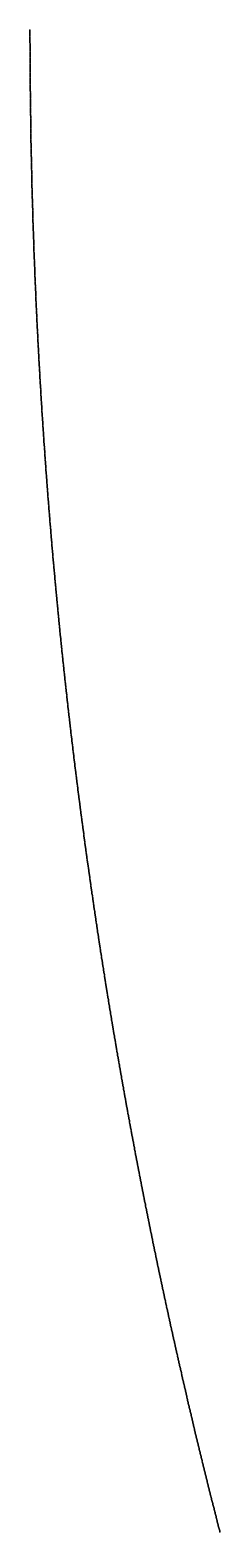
# Model space of a CAD drawing. Header units: metres. Extents: x -42.2 to 42, y -42.2 to 42.1.
# Drawn here: x -42.16 to -40.83, y -10.56 to -0.04 of the extents above; entities that cross this region are included whole.
import ezdxf

# ---------------------------------------------------------------- set-up
doc = ezdxf.new("R2010")
doc.units = ezdxf.units.M

msp = doc.modelspace()

# ---------------------------------------------------------------- linework, layer by layer
for p in [(-42.164, -0.038), (-42.164, -0.046), (-42.164, -0.053), (-42.164, -0.06), (-42.164, -0.068), (-42.164, -0.075), (-42.164, -0.082), (-42.164, -0.09), (-42.164, -0.097), (-42.164, -0.104), (-42.164, -0.112), (-42.164, -0.119), (-42.164, -0.126), (-42.163, -0.134), (-42.163, -0.141), (-42.163, -0.149), (-42.163, -0.156), (-42.163, -0.163), (-42.163, -0.171), (-42.163, -0.178), (-42.163, -0.185), (-42.163, -0.193), (-42.163, -0.2), (-42.163, -0.207), (-42.163, -0.215), (-42.163, -0.222), (-42.163, -0.229), (-42.163, -0.237), (-42.163, -0.244), (-42.163, -0.252), (-42.163, -0.259), (-42.163, -0.266), (-42.163, -0.274), (-42.163, -0.281), (-42.163, -0.288), (-42.163, -0.296), (-42.163, -0.303), (-42.163, -0.31), (-42.163, -0.318), (-42.163, -0.325), (-42.163, -0.332), (-42.163, -0.34), (-42.163, -0.347), (-42.162, -0.355), (-42.162, -0.362), (-42.162, -0.369), (-42.162, -0.377), (-42.162, -0.384), (-42.162, -0.391), (-42.162, -0.399), (-42.162, -0.406), (-42.162, -0.413), (-42.162, -0.421), (-42.162, -0.428), (-42.162, -0.436), (-42.162, -0.443), (-42.162, -0.45), (-42.162, -0.458), (-42.162, -0.465), (-42.161, -0.472), (-42.161, -0.48), (-42.161, -0.487), (-42.161, -0.494), (-42.161, -0.502), (-42.161, -0.509), (-42.161, -0.516), (-42.161, -0.524), (-42.161, -0.531), (-42.161, -0.539), (-42.161, -0.546), (-42.161, -0.553), (-42.161, -0.561), (-42.16, -0.568), (-42.16, -0.575), (-42.16, -0.583), (-42.16, -0.59), (-42.16, -0.597), (-42.16, -0.605), (-42.16, -0.612), (-42.16, -0.619), (-42.16, -0.627), (-42.16, -0.634), (-42.159, -0.642), (-42.159, -0.649), (-42.159, -0.656), (-42.159, -0.664), (-42.159, -0.671), (-42.159, -0.678), (-42.159, -0.686), (-42.159, -0.693), (-42.159, -0.7), (-42.158, -0.708), (-42.158, -0.715), (-42.158, -0.722), (-42.158, -0.73), (-42.158, -0.737), (-42.158, -0.745), (-42.158, -0.752), (-42.158, -0.759), (-42.158, -0.767), (-42.157, -0.774), (-42.157, -0.781), (-42.157, -0.789), (-42.157, -0.796), (-42.157, -0.803), (-42.157, -0.811), (-42.157, -0.818), (-42.157, -0.825), (-42.156, -0.833), (-42.156, -0.84), (-42.156, -0.848), (-42.156, -0.855), (-42.156, -0.862), (-42.156, -0.87), (-42.156, -0.877), (-42.155, -0.884), (-42.155, -0.892), (-42.155, -0.899), (-42.155, -0.906), (-42.155, -0.914), (-42.155, -0.921), (-42.154, -0.928), (-42.154, -0.936), (-42.154, -0.943), (-42.154, -0.951), (-42.154, -0.958), (-42.154, -0.965), (-42.154, -0.973), (-42.153, -0.98), (-42.153, -0.987), (-42.153, -0.995), (-42.153, -1.002), (-42.153, -1.009), (-42.153, -1.017), (-42.152, -1.024), (-42.152, -1.031), (-42.152, -1.039), (-42.152, -1.046), (-42.152, -1.054), (-42.152, -1.061), (-42.151, -1.068), (-42.151, -1.076), (-42.151, -1.083), (-42.151, -1.09), (-42.151, -1.098), (-42.15, -1.105), (-42.15, -1.112), (-42.15, -1.12), (-42.15, -1.127), (-42.15, -1.134), (-42.15, -1.142), (-42.149, -1.149), (-42.149, -1.157), (-42.149, -1.164), (-42.149, -1.171), (-42.149, -1.179), (-42.148, -1.186), (-42.148, -1.193), (-42.148, -1.201), (-42.148, -1.208), (-42.148, -1.215), (-42.147, -1.223), (-42.147, -1.23), (-42.147, -1.237), (-42.147, -1.245), (-42.147, -1.252), (-42.146, -1.26), (-42.146, -1.267), (-42.146, -1.274), (-42.146, -1.282), (-42.145, -1.289), (-42.145, -1.296), (-42.145, -1.304), (-42.145, -1.311), (-42.145, -1.318), (-42.144, -1.326), (-42.144, -1.333), (-42.144, -1.34), (-42.144, -1.348), (-42.143, -1.355), (-42.143, -1.363), (-42.143, -1.37), (-42.143, -1.377), (-42.143, -1.385), (-42.142, -1.392), (-42.142, -1.399), (-42.142, -1.407), (-42.142, -1.414), (-42.141, -1.421), (-42.141, -1.429), (-42.141, -1.436), (-42.141, -1.443), (-42.14, -1.451), (-42.14, -1.458), (-42.14, -1.465), (-42.14, -1.473), (-42.139, -1.48), (-42.139, -1.488), (-42.139, -1.495), (-42.139, -1.502), (-42.138, -1.51), (-42.138, -1.517), (-42.138, -1.524), (-42.138, -1.532), (-42.137, -1.539), (-42.137, -1.546), (-42.137, -1.554), (-42.137, -1.561), (-42.136, -1.568), (-42.136, -1.576), (-42.136, -1.583), (-42.136, -1.591), (-42.135, -1.598), (-42.135, -1.605), (-42.135, -1.613), (-42.134, -1.62), (-42.134, -1.627), (-42.134, -1.635), (-42.134, -1.642), (-42.133, -1.649), (-42.133, -1.657), (-42.133, -1.664), (-42.133, -1.671), (-42.132, -1.679), (-42.132, -1.686), (-42.132, -1.693), (-42.131, -1.701), (-42.131, -1.708), (-42.131, -1.716), (-42.131, -1.723), (-42.13, -1.73), (-42.13, -1.738), (-42.13, -1.745), (-42.129, -1.752), (-42.129, -1.76), (-42.129, -1.767), (-42.128, -1.774), (-42.128, -1.782), (-42.128, -1.789), (-42.128, -1.796), (-42.127, -1.804), (-42.127, -1.811), (-42.127, -1.818), (-42.126, -1.826), (-42.126, -1.833), (-42.126, -1.841), (-42.125, -1.848), (-42.125, -1.855), (-42.125, -1.863), (-42.124, -1.87), (-42.124, -1.877), (-42.124, -1.885), (-42.123, -1.892), (-42.123, -1.899), (-42.123, -1.907), (-42.123, -1.914), (-42.122, -1.921), (-42.122, -1.929), (-42.122, -1.936), (-42.121, -1.943), (-42.121, -1.951), (-42.121, -1.958), (-42.12, -1.966), (-42.12, -1.973), (-42.12, -1.98), (-42.119, -1.988), (-42.119, -1.995), (-42.119, -2.002), (-42.118, -2.01), (-42.118, -2.017), (-42.118, -2.024), (-42.117, -2.032), (-42.117, -2.039), (-42.116, -2.046), (-42.116, -2.054), (-42.116, -2.061), (-42.115, -2.068), (-42.115, -2.076), (-42.115, -2.083), (-42.114, -2.09), (-42.114, -2.098), (-42.114, -2.105), (-42.113, -2.113), (-42.113, -2.12), (-42.113, -2.127), (-42.112, -2.135), (-42.112, -2.142), (-42.111, -2.149), (-42.111, -2.157), (-42.111, -2.164), (-42.11, -2.171), (-42.11, -2.179), (-42.11, -2.186), (-42.109, -2.193), (-42.109, -2.201), (-42.109, -2.208), (-42.108, -2.215), (-42.108, -2.223), (-42.107, -2.23), (-42.107, -2.237), (-42.107, -2.245), (-42.106, -2.252), (-42.106, -2.26), (-42.105, -2.267), (-42.105, -2.274), (-42.105, -2.282), (-42.104, -2.289), (-42.104, -2.296), (-42.104, -2.304), (-42.103, -2.311), (-42.103, -2.318), (-42.102, -2.326), (-42.102, -2.333), (-42.102, -2.34), (-42.101, -2.348), (-42.101, -2.355), (-42.1, -2.362), (-42.1, -2.37), (-42.1, -2.377), (-42.099, -2.384), (-42.099, -2.392), (-42.098, -2.399), (-42.098, -2.406), (-42.097, -2.414), (-42.097, -2.421), (-42.097, -2.429), (-42.096, -2.436), (-42.096, -2.443), (-42.095, -2.451), (-42.095, -2.458), (-42.095, -2.465), (-42.094, -2.473), (-42.094, -2.48), (-42.093, -2.487), (-42.093, -2.495), (-42.092, -2.502), (-42.092, -2.509), (-42.092, -2.517), (-42.091, -2.524), (-42.091, -2.531), (-42.09, -2.539), (-42.09, -2.546), (-42.089, -2.553), (-42.089, -2.561), (-42.089, -2.568), (-42.088, -2.575), (-42.088, -2.583), (-42.087, -2.59), (-42.087, -2.598), (-42.086, -2.605), (-42.086, -2.612), (-42.085, -2.62), (-42.085, -2.627), (-42.085, -2.634), (-42.084, -2.642), (-42.084, -2.649), (-42.083, -2.656), (-42.083, -2.664), (-42.082, -2.671), (-42.082, -2.678), (-42.081, -2.686), (-42.081, -2.693), (-42.08, -2.7), (-42.08, -2.708), (-42.08, -2.715), (-42.079, -2.722), (-42.079, -2.73), (-42.078, -2.737), (-42.078, -2.744), (-42.077, -2.752), (-42.077, -2.759), (-42.076, -2.766), (-42.076, -2.774), (-42.075, -2.781), (-42.075, -2.788), (-42.074, -2.796), (-42.074, -2.803), (-42.073, -2.811), (-42.073, -2.818), (-42.072, -2.825), (-42.072, -2.833), (-42.071, -2.84), (-42.071, -2.847), (-42.07, -2.855), (-42.07, -2.862), (-42.069, -2.869), (-42.069, -2.877), (-42.069, -2.884), (-42.068, -2.891), (-42.068, -2.899), (-42.067, -2.906), (-42.067, -2.913), (-42.066, -2.921), (-42.066, -2.928), (-42.065, -2.935), (-42.065, -2.943), (-42.064, -2.95), (-42.063, -2.957), (-42.063, -2.965), (-42.062, -2.972), (-42.062, -2.979), (-42.061, -2.987), (-42.061, -2.994), (-42.06, -3.001), (-42.06, -3.009), (-42.059, -3.016), (-42.059, -3.023), (-42.058, -3.031), (-42.058, -3.038), (-42.057, -3.045), (-42.057, -3.053), (-42.056, -3.06), (-42.056, -3.067), (-42.055, -3.075), (-42.055, -3.082), (-42.054, -3.089), (-42.054, -3.097), (-42.053, -3.104), (-42.053, -3.112), (-42.052, -3.119), (-42.052, -3.126), (-42.051, -3.134), (-42.05, -3.141), (-42.05, -3.148), (-42.049, -3.156), (-42.049, -3.163), (-42.048, -3.17), (-42.048, -3.178), (-42.047, -3.185), (-42.047, -3.192), (-42.046, -3.2), (-42.046, -3.207), (-42.045, -3.214), (-42.044, -3.222), (-42.044, -3.229), (-42.043, -3.236), (-42.043, -3.244), (-42.042, -3.251), (-42.042, -3.258), (-42.041, -3.266), (-42.041, -3.273), (-42.04, -3.28), (-42.039, -3.288), (-42.039, -3.295), (-42.038, -3.302), (-42.038, -3.31), (-42.037, -3.317), (-42.037, -3.324), (-42.036, -3.332), (-42.035, -3.339), (-42.035, -3.346), (-42.034, -3.354), (-42.034, -3.361), (-42.033, -3.368), (-42.033, -3.376), (-42.032, -3.383), (-42.031, -3.39), (-42.031, -3.398), (-42.03, -3.405), (-42.03, -3.412), (-42.029, -3.42), (-42.028, -3.427), (-42.028, -3.434), (-42.027, -3.442), (-42.027, -3.449), (-42.026, -3.456), (-42.025, -3.464), (-42.025, -3.471), (-42.024, -3.478), (-42.024, -3.486), (-42.023, -3.493), (-42.022, -3.5), (-42.022, -3.508), (-42.021, -3.515), (-42.021, -3.522), (-42.02, -3.53), (-42.019, -3.537), (-42.019, -3.544), (-42.018, -3.552), (-42.018, -3.559), (-42.017, -3.566), (-42.016, -3.574), (-42.016, -3.581), (-42.015, -3.588), (-42.015, -3.596), (-42.014, -3.603), (-42.013, -3.61), (-42.013, -3.618), (-42.012, -3.625), (-42.011, -3.632), (-42.011, -3.64), (-42.01, -3.647), (-42.01, -3.654), (-42.009, -3.662), (-42.008, -3.669), (-42.008, -3.676), (-42.007, -3.684), (-42.006, -3.691), (-42.006, -3.698), (-42.005, -3.706), (-42.005, -3.713), (-42.004, -3.72), (-42.003, -3.728), (-42.003, -3.735), (-42.002, -3.742), (-42.001, -3.75), (-42.001, -3.757), (-42, -3.764), (-41.999, -3.772), (-41.999, -3.779), (-41.998, -3.786), (-41.997, -3.794), (-41.997, -3.801), (-41.996, -3.808), (-41.995, -3.816), (-41.995, -3.823), (-41.994, -3.83), (-41.993, -3.838), (-41.993, -3.845), (-41.992, -3.852), (-41.991, -3.86), (-41.991, -3.867), (-41.99, -3.874), (-41.989, -3.882), (-41.989, -3.889), (-41.988, -3.896), (-41.987, -3.904), (-41.987, -3.911), (-41.986, -3.918), (-41.985, -3.926), (-41.985, -3.933), (-41.984, -3.94), (-41.983, -3.948), (-41.983, -3.955), (-41.982, -3.962), (-41.981, -3.97), (-41.981, -3.977), (-41.98, -3.984), (-41.979, -3.992), (-41.979, -3.999), (-41.978, -4.006), (-41.977, -4.014), (-41.977, -4.021), (-41.976, -4.028), (-41.975, -4.036), (-41.974, -4.043), (-41.974, -4.05), (-41.973, -4.058), (-41.972, -4.065), (-41.972, -4.072), (-41.971, -4.079), (-41.97, -4.087), (-41.97, -4.094), (-41.969, -4.101), (-41.968, -4.109), (-41.967, -4.116), (-41.967, -4.123), (-41.966, -4.131), (-41.965, -4.138), (-41.965, -4.145), (-41.964, -4.153), (-41.963, -4.16), (-41.962, -4.167), (-41.962, -4.175), (-41.961, -4.182), (-41.96, -4.189), (-41.96, -4.197), (-41.959, -4.204), (-41.958, -4.211), (-41.957, -4.219), (-41.957, -4.226), (-41.956, -4.233), (-41.955, -4.241), (-41.954, -4.248), (-41.954, -4.255), (-41.953, -4.263), (-41.952, -4.27), (-41.952, -4.277), (-41.951, -4.285), (-41.95, -4.292), (-41.949, -4.299), (-41.949, -4.307), (-41.948, -4.314), (-41.947, -4.321), (-41.946, -4.329), (-41.946, -4.336), (-41.945, -4.343), (-41.944, -4.35), (-41.943, -4.358), (-41.943, -4.365), (-41.942, -4.372), (-41.941, -4.38), (-41.94, -4.387), (-41.94, -4.394), (-41.939, -4.402), (-41.938, -4.409), (-41.937, -4.416), (-41.937, -4.424), (-41.936, -4.431), (-41.935, -4.438), (-41.934, -4.446), (-41.933, -4.453), (-41.933, -4.46), (-41.932, -4.468), (-41.931, -4.475), (-41.93, -4.482), (-41.93, -4.49), (-41.929, -4.497), (-41.928, -4.504), (-41.927, -4.512), (-41.927, -4.519), (-41.926, -4.526), (-41.925, -4.533), (-41.924, -4.541), (-41.923, -4.548), (-41.923, -4.555), (-41.922, -4.563), (-41.921, -4.57), (-41.92, -4.577), (-41.919, -4.585), (-41.919, -4.592), (-41.918, -4.599), (-41.917, -4.607), (-41.916, -4.614), (-41.915, -4.621), (-41.915, -4.629), (-41.914, -4.636), (-41.913, -4.643), (-41.912, -4.651), (-41.911, -4.658), (-41.911, -4.665), (-41.91, -4.672), (-41.909, -4.68), (-41.908, -4.687), (-41.907, -4.694), (-41.907, -4.702), (-41.906, -4.709), (-41.905, -4.716), (-41.904, -4.724), (-41.903, -4.731), (-41.903, -4.738), (-41.902, -4.746), (-41.901, -4.753), (-41.9, -4.76), (-41.899, -4.768), (-41.898, -4.775), (-41.898, -4.782), (-41.897, -4.79), (-41.896, -4.797), (-41.895, -4.804), (-41.894, -4.811), (-41.894, -4.819), (-41.893, -4.826), (-41.892, -4.833), (-41.891, -4.841), (-41.89, -4.848), (-41.889, -4.855), (-41.888, -4.863), (-41.888, -4.87), (-41.887, -4.877), (-41.886, -4.885), (-41.885, -4.892), (-41.884, -4.899), (-41.883, -4.907), (-41.883, -4.914), (-41.882, -4.921), (-41.881, -4.928), (-41.88, -4.936), (-41.879, -4.943), (-41.878, -4.95), (-41.877, -4.958), (-41.877, -4.965), (-41.876, -4.972), (-41.875, -4.98), (-41.874, -4.987), (-41.873, -4.994), (-41.872, -5.002), (-41.871, -5.009), (-41.871, -5.016), (-41.87, -5.023), (-41.869, -5.031), (-41.868, -5.038), (-41.867, -5.045), (-41.866, -5.053), (-41.865, -5.06), (-41.864, -5.067), (-41.864, -5.075), (-41.863, -5.082), (-41.862, -5.089), (-41.861, -5.097), (-41.86, -5.104), (-41.859, -5.111), (-41.858, -5.118), (-41.857, -5.126), (-41.857, -5.133), (-41.856, -5.14), (-41.855, -5.148), (-41.854, -5.155), (-41.853, -5.162), (-41.852, -5.17), (-41.851, -5.177), (-41.85, -5.184), (-41.849, -5.192), (-41.849, -5.199), (-41.848, -5.206), (-41.847, -5.213), (-41.846, -5.221), (-41.845, -5.228), (-41.844, -5.235), (-41.843, -5.243), (-41.842, -5.25), (-41.841, -5.257), (-41.84, -5.265), (-41.839, -5.272), (-41.839, -5.279), (-41.838, -5.286), (-41.837, -5.294), (-41.836, -5.301), (-41.835, -5.308), (-41.834, -5.316), (-41.833, -5.323), (-41.832, -5.33), (-41.831, -5.338), (-41.83, -5.345), (-41.829, -5.352), (-41.828, -5.359), (-41.828, -5.367), (-41.827, -5.374), (-41.826, -5.381), (-41.825, -5.389), (-41.824, -5.396), (-41.823, -5.403), (-41.822, -5.411), (-41.821, -5.418), (-41.82, -5.425), (-41.819, -5.432), (-41.818, -5.44), (-41.817, -5.447), (-41.816, -5.454), (-41.815, -5.462), (-41.814, -5.469), (-41.813, -5.476), (-41.813, -5.484), (-41.812, -5.491), (-41.811, -5.498), (-41.81, -5.505), (-41.809, -5.513), (-41.808, -5.52), (-41.807, -5.527), (-41.806, -5.535), (-41.805, -5.542), (-41.804, -5.549), (-41.803, -5.557), (-41.802, -5.564), (-41.801, -5.571), (-41.8, -5.578), (-41.799, -5.586), (-41.798, -5.593), (-41.797, -5.6), (-41.796, -5.608), (-41.795, -5.615), (-41.794, -5.622), (-41.793, -5.63), (-41.792, -5.637), (-41.791, -5.644), (-41.79, -5.651), (-41.789, -5.659), (-41.788, -5.666), (-41.787, -5.673), (-41.786, -5.681), (-41.786, -5.688), (-41.785, -5.695), (-41.784, -5.702), (-41.783, -5.71), (-41.782, -5.717), (-41.781, -5.724), (-41.78, -5.732), (-41.779, -5.739), (-41.778, -5.746), (-41.777, -5.754), (-41.776, -5.761), (-41.775, -5.768), (-41.774, -5.775), (-41.773, -5.783), (-41.772, -5.79), (-41.771, -5.797), (-41.77, -5.805), (-41.769, -5.812), (-41.768, -5.819), (-41.767, -5.826), (-41.766, -5.834), (-41.765, -5.841), (-41.764, -5.848), (-41.763, -5.856), (-41.762, -5.863), (-41.761, -5.87), (-41.76, -5.877), (-41.758, -5.885), (-41.757, -5.892), (-41.756, -5.899), (-41.755, -5.907), (-41.754, -5.914), (-41.753, -5.921), (-41.752, -5.928), (-41.751, -5.936), (-41.75, -5.943), (-41.749, -5.95), (-41.748, -5.958), (-41.747, -5.965), (-41.746, -5.972), (-41.745, -5.979), (-41.744, -5.987), (-41.743, -5.994), (-41.742, -6.001), (-41.741, -6.009), (-41.74, -6.016), (-41.739, -6.023), (-41.738, -6.03), (-41.737, -6.038), (-41.736, -6.045), (-41.735, -6.052), (-41.734, -6.06), (-41.733, -6.067), (-41.732, -6.074), (-41.731, -6.081), (-41.73, -6.089), (-41.728, -6.096), (-41.727, -6.103), (-41.726, -6.111), (-41.725, -6.118), (-41.724, -6.125), (-41.723, -6.132), (-41.722, -6.14), (-41.721, -6.147), (-41.72, -6.154), (-41.719, -6.162), (-41.718, -6.169), (-41.717, -6.176), (-41.716, -6.183), (-41.715, -6.191), (-41.714, -6.198), (-41.712, -6.205), (-41.711, -6.213), (-41.71, -6.22), (-41.709, -6.227), (-41.708, -6.234), (-41.707, -6.242), (-41.706, -6.249), (-41.705, -6.256), (-41.704, -6.264), (-41.703, -6.271), (-41.702, -6.278), (-41.701, -6.285), (-41.7, -6.293), (-41.698, -6.3), (-41.697, -6.307), (-41.696, -6.314), (-41.695, -6.322), (-41.694, -6.329), (-41.693, -6.336), (-41.692, -6.344), (-41.691, -6.351), (-41.69, -6.358), (-41.689, -6.365), (-41.687, -6.373), (-41.686, -6.38), (-41.685, -6.387), (-41.684, -6.395), (-41.683, -6.402), (-41.682, -6.409), (-41.681, -6.416), (-41.68, -6.424), (-41.679, -6.431), (-41.677, -6.438), (-41.676, -6.445), (-41.675, -6.453), (-41.674, -6.46), (-41.673, -6.467), (-41.672, -6.475), (-41.671, -6.482), (-41.67, -6.489), (-41.669, -6.496), (-41.667, -6.504), (-41.666, -6.511), (-41.665, -6.518), (-41.664, -6.525), (-41.663, -6.533), (-41.662, -6.54), (-41.661, -6.547), (-41.659, -6.555), (-41.658, -6.562), (-41.657, -6.569), (-41.656, -6.576), (-41.655, -6.584), (-41.654, -6.591), (-41.653, -6.598), (-41.652, -6.605), (-41.65, -6.613), (-41.649, -6.62), (-41.648, -6.627), (-41.647, -6.635), (-41.646, -6.642), (-41.645, -6.649), (-41.643, -6.656), (-41.642, -6.664), (-41.641, -6.671), (-41.64, -6.678), (-41.639, -6.685), (-41.638, -6.693), (-41.637, -6.7), (-41.635, -6.707), (-41.634, -6.715), (-41.633, -6.722), (-41.632, -6.729), (-41.631, -6.736), (-41.63, -6.744), (-41.628, -6.751), (-41.627, -6.758), (-41.626, -6.765), (-41.625, -6.773), (-41.624, -6.78), (-41.623, -6.787), (-41.621, -6.794), (-41.62, -6.802), (-41.619, -6.809), (-41.618, -6.816), (-41.617, -6.824), (-41.615, -6.831), (-41.614, -6.838), (-41.613, -6.845), (-41.612, -6.853), (-41.611, -6.86), (-41.61, -6.867), (-41.608, -6.874), (-41.607, -6.882), (-41.606, -6.889), (-41.605, -6.896), (-41.604, -6.903), (-41.602, -6.911), (-41.601, -6.918), (-41.6, -6.925), (-41.599, -6.932), (-41.598, -6.94), (-41.596, -6.947), (-41.595, -6.954), (-41.594, -6.962), (-41.593, -6.969), (-41.592, -6.976), (-41.59, -6.983), (-41.589, -6.991), (-41.588, -6.998), (-41.587, -7.005), (-41.585, -7.012), (-41.584, -7.02), (-41.583, -7.027), (-41.582, -7.034), (-41.581, -7.041), (-41.579, -7.049), (-41.578, -7.056), (-41.577, -7.063), (-41.576, -7.07), (-41.575, -7.078), (-41.573, -7.085), (-41.572, -7.092), (-41.571, -7.099), (-41.57, -7.107), (-41.568, -7.114), (-41.567, -7.121), (-41.566, -7.128), (-41.565, -7.136), (-41.563, -7.143), (-41.562, -7.15), (-41.561, -7.157), (-41.56, -7.165), (-41.558, -7.172), (-41.557, -7.179), (-41.556, -7.186), (-41.555, -7.194), (-41.553, -7.201), (-41.552, -7.208), (-41.551, -7.216), (-41.55, -7.223), (-41.548, -7.23), (-41.547, -7.237), (-41.546, -7.245), (-41.545, -7.252), (-41.543, -7.259), (-41.542, -7.266), (-41.541, -7.274), (-41.54, -7.281), (-41.538, -7.288), (-41.537, -7.295), (-41.536, -7.303), (-41.535, -7.31), (-41.533, -7.317), (-41.532, -7.324), (-41.531, -7.332), (-41.53, -7.339), (-41.528, -7.346), (-41.527, -7.353), (-41.526, -7.361), (-41.524, -7.368), (-41.523, -7.375), (-41.522, -7.382), (-41.521, -7.39), (-41.519, -7.397), (-41.518, -7.404), (-41.517, -7.411), (-41.515, -7.419), (-41.514, -7.426), (-41.513, -7.433), (-41.512, -7.44), (-41.51, -7.447), (-41.509, -7.455), (-41.508, -7.462), (-41.506, -7.469), (-41.505, -7.476), (-41.504, -7.484), (-41.503, -7.491), (-41.501, -7.498), (-41.5, -7.505), (-41.499, -7.513), (-41.497, -7.52), (-41.496, -7.527), (-41.495, -7.534), (-41.493, -7.542), (-41.492, -7.549), (-41.491, -7.556), (-41.49, -7.563), (-41.488, -7.571), (-41.487, -7.578), (-41.486, -7.585), (-41.484, -7.592), (-41.483, -7.6), (-41.482, -7.607), (-41.48, -7.614), (-41.479, -7.621), (-41.478, -7.629), (-41.476, -7.636), (-41.475, -7.643), (-41.474, -7.65), (-41.472, -7.658), (-41.471, -7.665), (-41.47, -7.672), (-41.468, -7.679), (-41.467, -7.686), (-41.466, -7.694), (-41.464, -7.701), (-41.463, -7.708), (-41.462, -7.715), (-41.46, -7.723), (-41.459, -7.73), (-41.458, -7.737), (-41.456, -7.744), (-41.455, -7.752), (-41.454, -7.759), (-41.452, -7.766), (-41.451, -7.773), (-41.45, -7.781), (-41.448, -7.788), (-41.447, -7.795), (-41.446, -7.802), (-41.444, -7.81), (-41.443, -7.817), (-41.442, -7.824), (-41.44, -7.831), (-41.439, -7.838), (-41.437, -7.846), (-41.436, -7.853), (-41.435, -7.86), (-41.433, -7.867), (-41.432, -7.875), (-41.431, -7.882), (-41.429, -7.889), (-41.428, -7.896), (-41.427, -7.904), (-41.425, -7.911), (-41.424, -7.918), (-41.422, -7.925), (-41.421, -7.932), (-41.42, -7.94), (-41.418, -7.947), (-41.417, -7.954), (-41.416, -7.961), (-41.414, -7.969), (-41.413, -7.976), (-41.411, -7.983), (-41.41, -7.99), (-41.409, -7.998), (-41.407, -8.005), (-41.406, -8.012), (-41.404, -8.019), (-41.403, -8.026), (-41.402, -8.034), (-41.4, -8.041), (-41.399, -8.048), (-41.397, -8.055), (-41.396, -8.063), (-41.395, -8.07), (-41.393, -8.077), (-41.392, -8.084), (-41.39, -8.092), (-41.389, -8.099), (-41.388, -8.106), (-41.386, -8.113), (-41.385, -8.12), (-41.383, -8.128), (-41.382, -8.135), (-41.381, -8.142), (-41.379, -8.149), (-41.378, -8.157), (-41.376, -8.164), (-41.375, -8.171), (-41.374, -8.178), (-41.372, -8.185), (-41.371, -8.193), (-41.369, -8.2), (-41.368, -8.207), (-41.366, -8.214), (-41.365, -8.222), (-41.364, -8.229), (-41.362, -8.236), (-41.361, -8.243), (-41.359, -8.25), (-41.358, -8.258), (-41.356, -8.265), (-41.355, -8.272), (-41.354, -8.279), (-41.352, -8.287), (-41.351, -8.294), (-41.349, -8.301), (-41.348, -8.308), (-41.346, -8.315), (-41.345, -8.323), (-41.344, -8.33), (-41.342, -8.337), (-41.341, -8.344), (-41.339, -8.351), (-41.338, -8.359), (-41.336, -8.366), (-41.335, -8.373), (-41.333, -8.38), (-41.332, -8.388), (-41.33, -8.395), (-41.329, -8.402), (-41.328, -8.409), (-41.326, -8.416), (-41.325, -8.424), (-41.323, -8.431), (-41.322, -8.438), (-41.32, -8.445), (-41.319, -8.452), (-41.317, -8.46), (-41.316, -8.467), (-41.314, -8.474), (-41.313, -8.481), (-41.311, -8.489), (-41.31, -8.496), (-41.308, -8.503), (-41.307, -8.51), (-41.306, -8.517), (-41.304, -8.525), (-41.303, -8.532), (-41.301, -8.539), (-41.3, -8.546), (-41.298, -8.553), (-41.297, -8.561), (-41.295, -8.568), (-41.294, -8.575), (-41.292, -8.582), (-41.291, -8.589), (-41.289, -8.597), (-41.288, -8.604), (-41.286, -8.611), (-41.285, -8.618), (-41.283, -8.626), (-41.282, -8.633), (-41.28, -8.64), (-41.279, -8.647), (-41.277, -8.654), (-41.276, -8.662), (-41.274, -8.669), (-41.273, -8.676), (-41.271, -8.683), (-41.27, -8.69), (-41.268, -8.698), (-41.267, -8.705), (-41.265, -8.712), (-41.264, -8.719), (-41.262, -8.726), (-41.261, -8.734), (-41.259, -8.741), (-41.258, -8.748), (-41.256, -8.755), (-41.255, -8.762), (-41.253, -8.77), (-41.252, -8.777), (-41.25, -8.784), (-41.248, -8.791), (-41.247, -8.798), (-41.245, -8.806), (-41.244, -8.813), (-41.242, -8.82), (-41.241, -8.827), (-41.239, -8.834), (-41.238, -8.842), (-41.236, -8.849), (-41.235, -8.856), (-41.233, -8.863), (-41.232, -8.87), (-41.23, -8.878), (-41.229, -8.885), (-41.227, -8.892), (-41.225, -8.899), (-41.224, -8.906), (-41.222, -8.914), (-41.221, -8.921), (-41.219, -8.928), (-41.218, -8.935), (-41.216, -8.942), (-41.215, -8.95), (-41.213, -8.957), (-41.212, -8.964), (-41.21, -8.971), (-41.208, -8.978), (-41.207, -8.986), (-41.205, -8.993), (-41.204, -9), (-41.202, -9.007), (-41.201, -9.014), (-41.199, -9.021), (-41.197, -9.029), (-41.196, -9.036), (-41.194, -9.043), (-41.193, -9.05), (-41.191, -9.057), (-41.19, -9.065), (-41.188, -9.072), (-41.186, -9.079), (-41.185, -9.086), (-41.183, -9.093), (-41.182, -9.101), (-41.18, -9.108), (-41.179, -9.115), (-41.177, -9.122), (-41.175, -9.129), (-41.174, -9.137), (-41.172, -9.144), (-41.171, -9.151), (-41.169, -9.158), (-41.167, -9.165), (-41.166, -9.172), (-41.164, -9.18), (-41.163, -9.187), (-41.161, -9.194), (-41.16, -9.201), (-41.158, -9.208), (-41.156, -9.216), (-41.155, -9.223), (-41.153, -9.23), (-41.152, -9.237), (-41.15, -9.244), (-41.148, -9.252), (-41.147, -9.259), (-41.145, -9.266), (-41.143, -9.273), (-41.142, -9.28), (-41.14, -9.287), (-41.139, -9.295), (-41.137, -9.302), (-41.135, -9.309), (-41.134, -9.316), (-41.132, -9.323), (-41.131, -9.331), (-41.129, -9.338), (-41.127, -9.345), (-41.126, -9.352), (-41.124, -9.359), (-41.122, -9.366), (-41.121, -9.374), (-41.119, -9.381), (-41.118, -9.388), (-41.116, -9.395), (-41.114, -9.402), (-41.113, -9.409), (-41.111, -9.417), (-41.109, -9.424), (-41.108, -9.431), (-41.106, -9.438), (-41.104, -9.445), (-41.103, -9.453), (-41.101, -9.46), (-41.1, -9.467), (-41.098, -9.474), (-41.096, -9.481), (-41.095, -9.488), (-41.093, -9.496), (-41.091, -9.503), (-41.09, -9.51), (-41.088, -9.517), (-41.086, -9.524), (-41.085, -9.531), (-41.083, -9.539), (-41.081, -9.546), (-41.08, -9.553), (-41.078, -9.56), (-41.076, -9.567), (-41.075, -9.574), (-41.073, -9.582), (-41.071, -9.589), (-41.07, -9.596), (-41.068, -9.603), (-41.066, -9.61), (-41.065, -9.617), (-41.063, -9.625), (-41.061, -9.632), (-41.06, -9.639), (-41.058, -9.646), (-41.056, -9.653), (-41.055, -9.66), (-41.053, -9.668), (-41.051, -9.675), (-41.05, -9.682), (-41.048, -9.689), (-41.046, -9.696), (-41.045, -9.703), (-41.043, -9.711), (-41.041, -9.718), (-41.04, -9.725), (-41.038, -9.732), (-41.036, -9.739), (-41.035, -9.746), (-41.033, -9.754), (-41.031, -9.761), (-41.029, -9.768), (-41.028, -9.775), (-41.026, -9.782), (-41.024, -9.789), (-41.023, -9.797), (-41.021, -9.804), (-41.019, -9.811), (-41.018, -9.818), (-41.016, -9.825), (-41.014, -9.832), (-41.012, -9.84), (-41.011, -9.847), (-41.009, -9.854), (-41.007, -9.861), (-41.006, -9.868), (-41.004, -9.875), (-41.002, -9.883), (-41, -9.89), (-40.999, -9.897), (-40.997, -9.904), (-40.995, -9.911), (-40.994, -9.918), (-40.992, -9.925), (-40.99, -9.933), (-40.988, -9.94), (-40.987, -9.947), (-40.985, -9.954), (-40.983, -9.961), (-40.981, -9.968), (-40.98, -9.976), (-40.978, -9.983), (-40.976, -9.99), (-40.975, -9.997), (-40.973, -10.004), (-40.971, -10.011), (-40.969, -10.018), (-40.968, -10.026), (-40.966, -10.033), (-40.964, -10.04), (-40.962, -10.047), (-40.961, -10.054), (-40.959, -10.061), (-40.957, -10.069), (-40.955, -10.076), (-40.954, -10.083), (-40.952, -10.09), (-40.95, -10.097), (-40.948, -10.104), (-40.947, -10.111), (-40.945, -10.119), (-40.943, -10.126), (-40.941, -10.133), (-40.94, -10.14), (-40.938, -10.147), (-40.936, -10.154), (-40.934, -10.161), (-40.933, -10.169), (-40.931, -10.176), (-40.929, -10.183), (-40.927, -10.19), (-40.925, -10.197), (-40.924, -10.204), (-40.922, -10.211), (-40.92, -10.219), (-40.918, -10.226), (-40.917, -10.233), (-40.915, -10.24), (-40.913, -10.247), (-40.911, -10.254), (-40.909, -10.262), (-40.908, -10.269), (-40.906, -10.276), (-40.904, -10.283), (-40.902, -10.29), (-40.901, -10.297), (-40.899, -10.304), (-40.897, -10.311), (-40.895, -10.319), (-40.893, -10.326), (-40.892, -10.333), (-40.89, -10.34), (-40.888, -10.347), (-40.886, -10.354), (-40.884, -10.361), (-40.883, -10.369), (-40.881, -10.376), (-40.879, -10.383), (-40.877, -10.39), (-40.875, -10.397), (-40.874, -10.404), (-40.872, -10.411), (-40.87, -10.419), (-40.868, -10.426), (-40.866, -10.433), (-40.865, -10.44), (-40.863, -10.447), (-40.861, -10.454), (-40.859, -10.461), (-40.857, -10.468), (-40.855, -10.476), (-40.854, -10.483), (-40.852, -10.49), (-40.85, -10.497), (-40.848, -10.504), (-40.846, -10.511), (-40.845, -10.518), (-40.843, -10.526), (-40.841, -10.533), (-40.839, -10.54), (-40.837, -10.547), (-40.835, -10.554), (-40.834, -10.561)]:
    msp.add_point(p)

doc.saveas('drawing.dxf')
